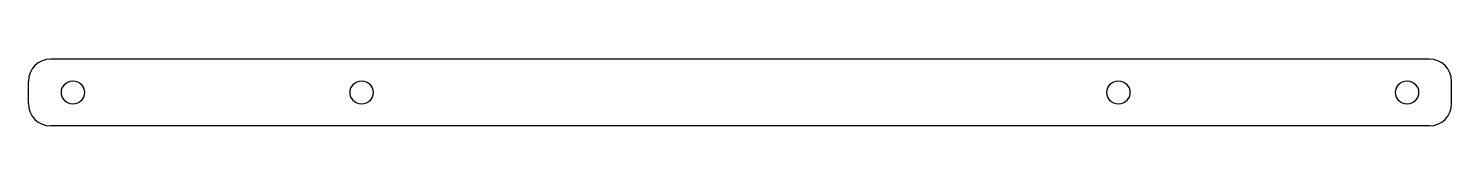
# Model space of a CAD drawing. Header units: millimetres. Extents: x -160 to 160, y -8 to 8.
import ezdxf

# ---------------------------------------------------------------- set-up
doc = ezdxf.new("R2010")
doc.units = ezdxf.units.MM

msp = doc.modelspace()

# ---------------------------------------------------------------- linework, layer by layer
at = {"color": 7, "linetype": 'Continuous', "lineweight": 25}
for p, q in [((154.85, 7.5), (-154.85, 7.5)), ((-159.85, -2.5), (-159.85, 2.5)), ((159.85, -2.5), (159.85, 2.5)), ((154.85, -7.5), (-154.85, -7.5))]:
    msp.add_line(p, q, dxfattribs=at)
for centre in [(-149.85, 0), (-85, 0), (85, 0), (149.85, 0)]:
    msp.add_circle(centre, 2.6, dxfattribs=at)
for centre, start, end in [((-154.85, 2.5), 90, 180), ((154.85, 2.5), 0, 90), ((-154.85, -2.5), 180, 270), ((154.85, -2.5), 270, 0)]:
    msp.add_arc(centre, 5, start, end, dxfattribs=at)

doc.saveas('drawing.dxf')
